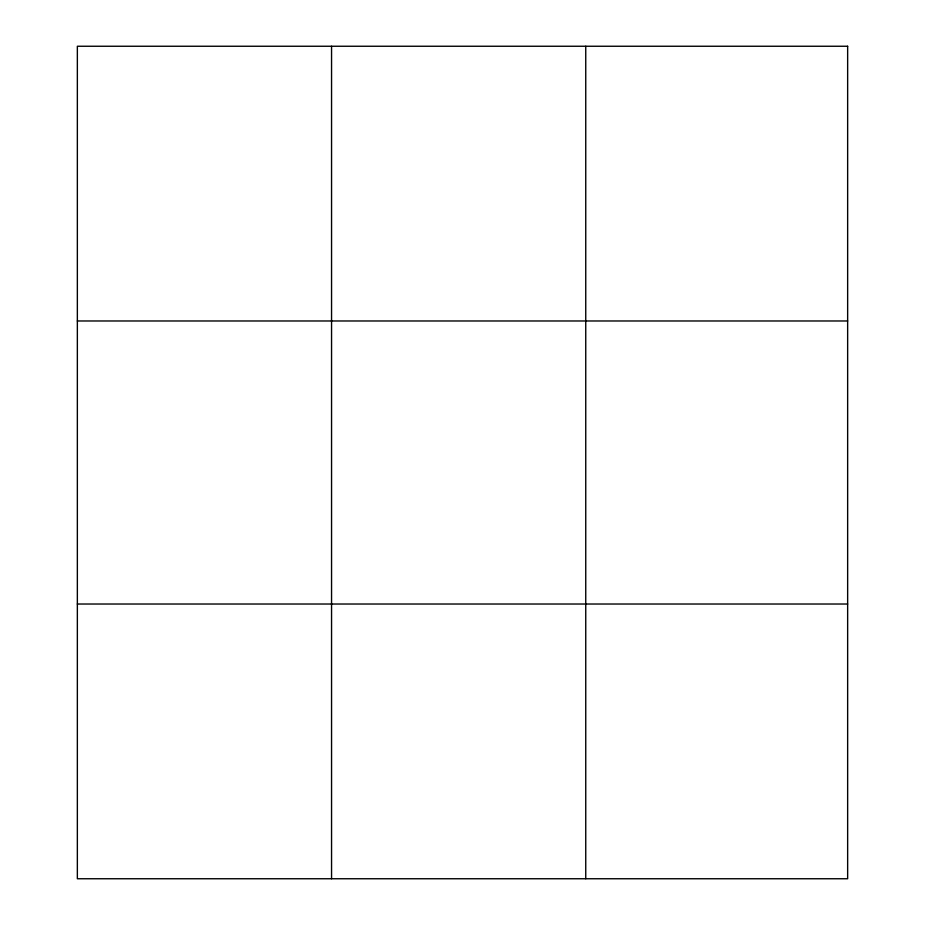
<?xml version="1.0" encoding="UTF-8"?>
<svg xmlns="http://www.w3.org/2000/svg" width="925" height="925" viewBox="0 0 925 925"><rect width="100%" height="100%" fill="white"/><g stroke="black" fill="none" stroke-linecap="round" stroke-linejoin="round"><path stroke-width="1.39" d="M331.555 46.25L331.555 878.75M585.745 46.25L585.745 878.75M77.353 320.975L847.647 320.975M77.353 604.025L847.647 604.025M847.647 46.25L847.647 878.75L77.353 878.75L77.353 46.25L847.647 46.25"/></g></svg>
